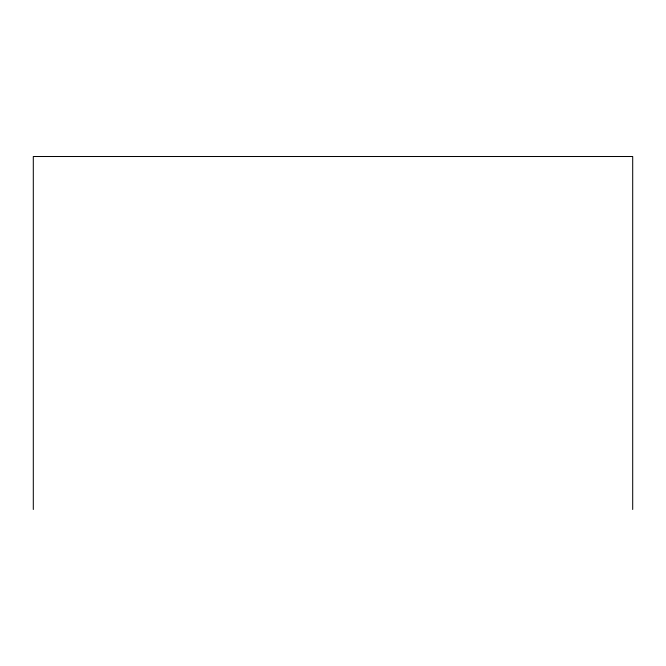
<?xml version="1.0" encoding="UTF-8"?>
<svg xmlns="http://www.w3.org/2000/svg" width="666" height="666" viewBox="0 0 666 666"><rect width="100%" height="100%" fill="white"/><g stroke="black" fill="none" stroke-linecap="round" stroke-linejoin="round"><path stroke-width="1" d="M632.7 509.49L632.7 156.51L33.3 156.51L33.3 509.49"/></g></svg>
